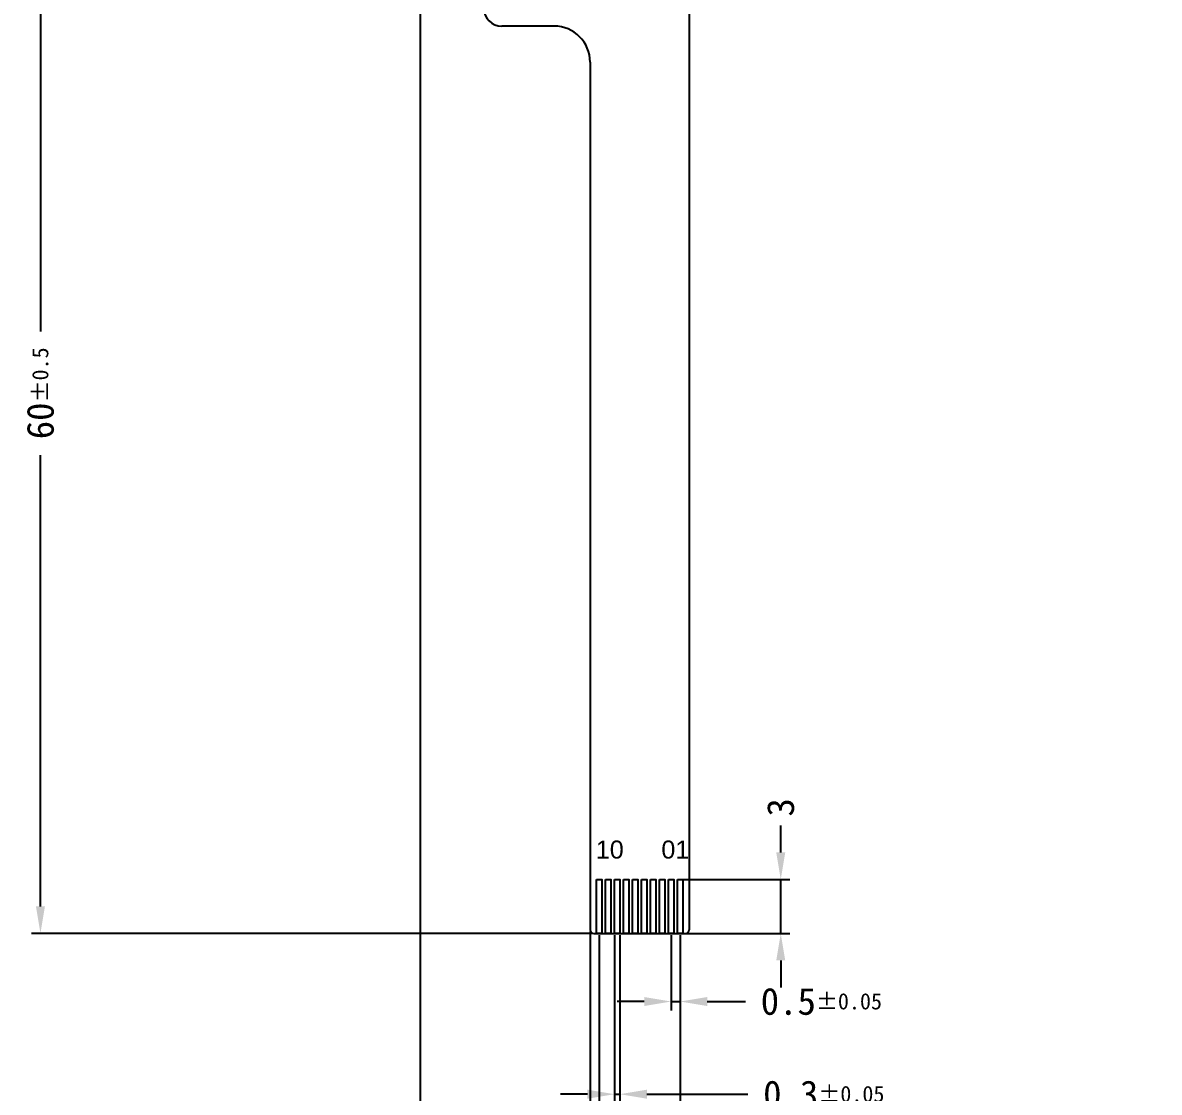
# Model space of a CAD drawing. Header units: millimetres. Extents: x 818 to 1306, y 1648 to 2013.
# Drawn here: x 916.9 to 980.1, y 1770.2 to 1829.6 of the extents above; entities that cross this region are included whole.
import ezdxf

# ---------------------------------------------------------------- set-up
doc = ezdxf.new("R2010")
doc.units = ezdxf.units.MM
doc.layers.add('3-LCD', color=4, linetype='Continuous')
doc.layers.add('FPC', color=30, linetype='Continuous')
doc.styles.get("Standard").update_dxf_attribs({"font": 'arial.ttf'})
doc.styles.add('仿宋', font='')
doc.styles.get('仿宋').set_extended_font_data('仿宋_GB2312')
doc.dimstyles.new('_A1.5-公差0.05', dxfattribs={"dimtxt": 1.5, "dimasz": 1.5, "dimexe": 0.5, "dimexo": 0.1, "dimgap": 0.5, "dimtad": 0, "dimdsep": 46, "dimtxsty": '仿宋', "dimcen": 1.5, "dimclrd": 7, "dimclre": 7, "dimclrt": 7, "dimadec": 0, "dimazin": 2, "dimtol": 1, "dimtp": 0.05, "dimtm": 0.05, "dimtfac": 0.6, "dimtmove": 0, "dimatfit": 3, "dimfxl": 1, "dimtolj": 1, "dimarcsym": 0})
doc.dimstyles.new('_A1.5-公差0.5', dxfattribs={"dimtxt": 1.5, "dimasz": 1.5, "dimexe": 0.5, "dimexo": 0.1, "dimgap": 0.5, "dimtad": 0, "dimdsep": 46, "dimtxsty": '仿宋', "dimcen": 1.5, "dimclrd": 7, "dimclre": 7, "dimclrt": 7, "dimadec": 0, "dimazin": 2, "dimtol": 1, "dimtp": 0.5, "dimtm": 0.5, "dimtfac": 0.6, "dimtmove": 0, "dimatfit": 3, "dimfxl": 1, "dimtolj": 1, "dimarcsym": 0})
doc.dimstyles.new('_A1.5-无公差2', dxfattribs={"dimtxt": 1.5, "dimasz": 1.5, "dimexe": 0.5, "dimexo": 0.1, "dimgap": 0.5, "dimtad": 0, "dimdsep": 46, "dimtxsty": '仿宋', "dimcen": 1.5, "dimclrd": 7, "dimclre": 7, "dimclrt": 7, "dimadec": 0, "dimazin": 2, "dimtp": 0.05, "dimtm": 0.05, "dimtfac": 0.6, "dimtmove": 0, "dimatfit": 3, "dimfxl": 1, "dimtolj": 1, "dimarcsym": 0})

# ---------------------------------------------------------------- blocks, each defined once
blk = doc.blocks.new('*D269')
at = {"color": 7, "lineweight": -2, "transparency": 16777216}
for p, q in [((952.955, 1778.959), (952.955, 1774.776)), ((953.455, 1778.959), (953.455, 1774.776)), ((951.455, 1775.276), (949.955, 1775.276)), ((952.955, 1775.276), (953.455, 1775.276)), ((954.955, 1775.276), (957.081, 1775.276))]:
    blk.add_line(p, q, dxfattribs=at)
at = {"color": 7, "transparency": 16777216}
for points in [[(951.455, 1775.526), (951.455, 1775.026), (952.955, 1775.276)], [(954.955, 1775.526), (954.955, 1775.026), (953.455, 1775.276)]]:
    blk.add_solid(points, dxfattribs=at)
at = {"layer": 'Defpoints', "color": 0, "transparency": 16777216}
for p in [(952.955, 1779.059), (953.455, 1779.059), (953.455, 1775.276)]:
    blk.add_point(p, dxfattribs=at)
at = {"color": 7, "transparency": 16777216, "insert": (961.295, 1775.276), "char_height": 1.5, "attachment_point": 5, "style": '仿宋'}
blk.add_mtext('\\A1;0.5{\\H0.9;±0.05}', dxfattribs=at)
blk = doc.blocks.new('*D270')
at = {"color": 7, "lineweight": -2, "transparency": 16777216}
for p, q in [((949.805, 1778.959), (949.805, 1769.628)), ((950.105, 1778.959), (950.105, 1769.628)), ((948.305, 1770.128), (946.805, 1770.128)), ((949.805, 1770.128), (950.105, 1770.128)), ((951.605, 1770.128), (957.216, 1770.128))]:
    blk.add_line(p, q, dxfattribs=at)
at = {"color": 7, "transparency": 16777216}
for points in [[(948.305, 1770.378), (948.305, 1769.878), (949.805, 1770.128)], [(951.605, 1770.378), (951.605, 1769.878), (950.105, 1770.128)]]:
    blk.add_solid(points, dxfattribs=at)
at = {"layer": 'Defpoints', "color": 0, "transparency": 16777216}
for p in [(949.805, 1779.059), (950.105, 1779.059), (950.105, 1770.128)]:
    blk.add_point(p, dxfattribs=at)
at = {"color": 7, "transparency": 16777216, "insert": (961.43, 1770.128), "char_height": 1.5, "attachment_point": 5, "style": '仿宋'}
blk.add_mtext('\\A1;0.3{\\H0.9;±0.05}', dxfattribs=at)
blk = doc.blocks.new('*D271')
at = {"color": 7, "lineweight": -2, "transparency": 16777216}
for p, q in [((959.04, 1783.559), (959.04, 1785.059)), ((953.555, 1782.059), (959.54, 1782.059)), ((959.04, 1779.059), (959.04, 1782.059)), ((953.555, 1779.059), (959.54, 1779.059)), ((959.04, 1777.559), (959.04, 1776.059))]:
    blk.add_line(p, q, dxfattribs=at)
at = {"color": 7, "transparency": 16777216}
for points in [[(958.79, 1783.559), (959.29, 1783.559), (959.04, 1782.059)], [(958.79, 1777.559), (959.29, 1777.559), (959.04, 1779.059)]]:
    blk.add_solid(points, dxfattribs=at)
at = {"layer": 'Defpoints', "color": 0, "transparency": 16777216}
for p in [(953.455, 1782.059), (959.04, 1782.059), (953.455, 1779.059)]:
    blk.add_point(p, dxfattribs=at)
at = {"color": 7, "transparency": 16777216, "insert": (959.04, 1786.059), "char_height": 1.5, "attachment_point": 5, "rotation": 90, "style": '仿宋'}
blk.add_mtext('\\A1;3', dxfattribs=at)
blk = doc.blocks.new('*D282')
at = {"layer": '3-LCD', "color": 7, "lineweight": -2, "transparency": 16777216}
for p, q in [((948.955, 1778.959), (948.955, 1764.934)), ((953.455, 1778.959), (953.455, 1764.934)), ((950.455, 1765.434), (951.955, 1765.434)), ((953.455, 1765.434), (957.729, 1765.434))]:
    blk.add_line(p, q, dxfattribs=at)
at = {"layer": '3-LCD', "color": 7, "transparency": 16777216}
for points in [[(950.455, 1765.684), (950.455, 1765.184), (948.955, 1765.434)], [(951.955, 1765.684), (951.955, 1765.184), (953.455, 1765.434)]]:
    blk.add_solid(points, dxfattribs=at)
at = {"layer": 'Defpoints', "color": 0, "transparency": 16777216}
for p in [(948.955, 1779.059), (953.455, 1779.059), (953.455, 1765.434)]:
    blk.add_point(p, dxfattribs=at)
at = {"layer": '3-LCD', "color": 7, "transparency": 16777216, "insert": (969.765, 1765.434), "char_height": 1.5, "attachment_point": 5, "style": '仿宋'}
blk.add_mtext('\\A1;P0.5*(10-1)=4.5{\\H0.9;±0.05}', dxfattribs=at)
blk = doc.blocks.new('*D283')
at = {"layer": '3-LCD', "color": 7, "lineweight": -2, "transparency": 16777216}
for p, q in [((939.115, 1839.059), (917.427, 1839.059)), ((917.927, 1837.559), (917.927, 1812.487)), ((917.927, 1780.559), (917.927, 1805.63)), ((948.555, 1779.059), (917.427, 1779.059))]:
    blk.add_line(p, q, dxfattribs=at)
at = {"layer": '3-LCD', "color": 7, "transparency": 16777216}
for points in [[(917.677, 1837.559), (918.177, 1837.559), (917.927, 1839.059)], [(917.677, 1780.559), (918.177, 1780.559), (917.927, 1779.059)]]:
    blk.add_solid(points, dxfattribs=at)
at = {"layer": 'Defpoints', "color": 0, "transparency": 16777216}
for p in [(939.215, 1839.059), (917.927, 1779.059), (948.655, 1779.059)]:
    blk.add_point(p, dxfattribs=at)
at = {"layer": '3-LCD', "color": 7, "transparency": 16777216, "insert": (917.927, 1809.059), "char_height": 1.5, "attachment_point": 5, "rotation": 90, "style": '仿宋'}
blk.add_mtext('\\A1;60{\\H0.9;±0.5}', dxfattribs=at)
blk = doc.blocks.new('*D316')
at = {"layer": '3-LCD', "color": 7, "lineweight": -2, "transparency": 16777216}
for p, q in [((939.015, 1839.159), (939.015, 1762.892)), ((948.455, 1779.159), (948.455, 1762.892)), ((939.015, 1763.392), (936.622, 1763.392)), ((946.955, 1763.392), (940.515, 1763.392))]:
    blk.add_line(p, q, dxfattribs=at)
at = {"layer": '3-LCD', "color": 7, "transparency": 16777216}
for points in [[(940.515, 1763.642), (940.515, 1763.142), (939.015, 1763.392)], [(946.955, 1763.642), (946.955, 1763.142), (948.455, 1763.392)]]:
    blk.add_solid(points, dxfattribs=at)
at = {"layer": 'Defpoints', "color": 0, "transparency": 16777216}
for p in [(939.015, 1839.259), (948.455, 1779.259), (948.455, 1763.392)]:
    blk.add_point(p, dxfattribs=at)
at = {"layer": '3-LCD', "color": 7, "transparency": 16777216, "insert": (932.122, 1763.392), "char_height": 1.5, "attachment_point": 5, "style": '仿宋'}
blk.add_mtext('\\A1;9.44{\\H0.9;±0.5}', dxfattribs=at)

msp = doc.modelspace()

# ---------------------------------------------------------------- linework, layer by layer
at = {"layer": 'FPC', "color": 30, "lineweight": -3}
for p, q in [((953.955, 1831.651), (953.955, 1791.645)), ((946.455, 1829.455), (943.549, 1829.455)), ((948.455, 1827.455), (948.455, 1790.757)), ((953.955, 1791.645), (953.955, 1779.259)), ((948.455, 1790.757), (948.455, 1779.259)), ((948.655, 1779.059), (953.755, 1779.059))]:
    msp.add_line(p, q, dxfattribs=at)
for points in [[(948.805, 1782.059), (949.105, 1782.059), (949.105, 1779.059), (948.805, 1779.059)], [(949.305, 1782.059), (949.605, 1782.059), (949.605, 1779.059), (949.305, 1779.059)], [(949.805, 1782.059), (950.105, 1782.059), (950.105, 1779.059), (949.805, 1779.059)], [(950.305, 1782.059), (950.605, 1782.059), (950.605, 1779.059), (950.305, 1779.059)], [(950.805, 1782.059), (951.105, 1782.059), (951.105, 1779.059), (950.805, 1779.059)], [(951.305, 1782.059), (951.605, 1782.059), (951.605, 1779.059), (951.305, 1779.059)], [(951.805, 1782.059), (952.105, 1782.059), (952.105, 1779.059), (951.805, 1779.059)], [(952.305, 1782.059), (952.605, 1782.059), (952.605, 1779.059), (952.305, 1779.059)], [(952.805, 1782.059), (953.105, 1782.059), (953.105, 1779.059), (952.805, 1779.059)], [(953.305, 1782.059), (953.605, 1782.059), (953.605, 1779.059), (953.305, 1779.059)]]:
    msp.add_lwpolyline(points, close=True, dxfattribs=at)
for centre, radius, start, end in [((943.549, 1830.455), 1, 180, 270), ((946.455, 1827.455), 2, 0, 90), ((948.655, 1779.259), 0.2, 180, 270), ((953.755, 1779.259), 0.2, 270, 0)]:
    msp.add_arc(centre, radius, start, end, dxfattribs=at)

# ---------------------------------------------------------------- texts
at = {"char_height": 1, "width": 1.67372, "attachment_point": 1}
for s, insert in [('10', (948.767, 1784.217)), ('01', (952.409, 1784.217))]:
    msp.add_mtext(s, dxfattribs=dict(at, insert=insert))

# ---------------------------------------------------------------- dimensions: what is measured, and where the dimension line sits
dim = msp.add_linear_dim(base=(959.04, 1782.059), p1=(953.455, 1779.059), p2=(953.455, 1782.059), angle=90, dimstyle='_A1.5-无公差2')
dim.commit()
dim.dimension.update_dxf_attribs({"geometry": '*D271', "text_midpoint": (959.04, 1786.059), "dimtype": 160})
for base, p1, p2, picture, middle in [((950.105, 1770.128), (949.805, 1779.059), (950.105, 1779.059), '*D270', (961.43, 1770.128)), ((953.455, 1775.276), (952.955, 1779.059), (953.455, 1779.059), '*D269', (961.295, 1775.276))]:
    dim = msp.add_linear_dim(base=base, p1=p1, p2=p2, dimstyle='_A1.5-公差0.05')
    dim.commit()
    dim.dimension.update_dxf_attribs({"geometry": picture, "text_midpoint": middle, "dimtype": 160})
at = {"layer": '3-LCD'}
dim = msp.add_linear_dim(base=(948.455, 1763.392), p1=(939.015, 1839.259), p2=(948.455, 1779.259), dimstyle='_A1.5-公差0.5', dxfattribs=at)
dim.commit()
dim.dimension.update_dxf_attribs({"geometry": '*D316', "text_midpoint": (932.122, 1763.392), "dimtype": 160})
dim = msp.add_linear_dim(base=(917.927, 1779.059), p1=(939.215, 1839.059), p2=(948.655, 1779.059), angle=90, dimstyle='_A1.5-公差0.5', dxfattribs=at)
dim.commit()
dim.dimension.update_dxf_attribs({"geometry": '*D283', "text_midpoint": (917.927, 1809.059), "dimtype": 160})
dim = msp.add_linear_dim(base=(953.455, 1765.434), p1=(948.955, 1779.059), p2=(953.455, 1779.059), text='P0.5*(10-1)=<>', dimstyle='_A1.5-公差0.05', dxfattribs=at)
dim.commit()
dim.dimension.update_dxf_attribs({"geometry": '*D282', "text_midpoint": (969.765, 1765.434), "dimtype": 160})

doc.saveas('drawing.dxf')
